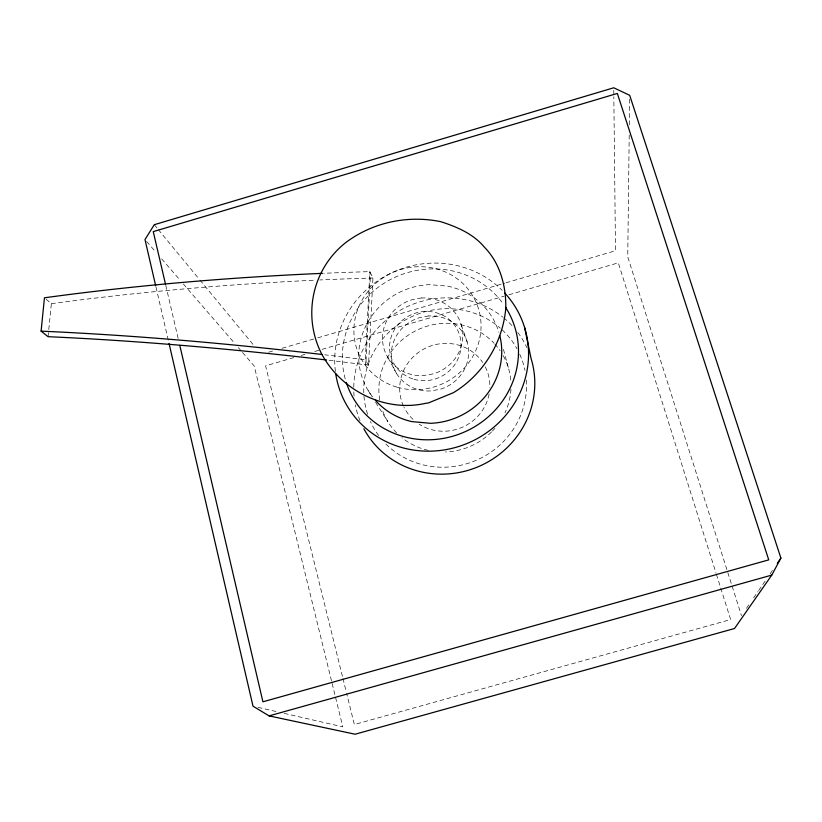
<?xml version="1.0" encoding="UTF-8"?>
<svg xmlns="http://www.w3.org/2000/svg" width="822" height="822" viewBox="0 0 822 822"><rect width="100%" height="100%" fill="white"/><g stroke="black" fill="none" stroke-linecap="round" stroke-linejoin="round"><path stroke-width="0.62" stroke-dasharray="4.11 3.08" d="M629.21 135.065L627.741 256.854L741.465 615.627M629.333 124.81L629.642 99.164M329.119 360.303A713.342 113.652 7.5 0 1 340.555 361.67L368.533 365.153L372.941 277.99L369.859 271.63A714.595 153.776 -2 0 0 323.724 273.294M48.077 336.681L51.354 303.698L46.176 299.27M746.479 608.301L749.345 604.119M753.651 597.841L757.956 591.563M758.675 590.515L766.556 579.017M770.142 573.787L773.728 568.557M268.609 352.217L274.753 350.419M282.131 348.251L316.583 338.181M317.806 337.821L504.79 283.138M506.013 282.778L615.493 250.751L613.839 96.77M293.844 357.601L265.578 365.852L342.63 677.205M301.222 355.443L304.9 354.364M314.734 351.497L320.878 349.699M322.111 349.34L504.009 296.218M508.921 294.79L618.308 262.845L716.034 573.129M372.941 277.99L345.086 278.915A708.328 151.114 -2 0 0 319.779 279.963M257.995 707.341L277.939 711.934M284.176 713.362L342.795 726.854L331.79 682.054M146.655 241.483L155.831 252.107M161.667 258.858L180.008 280.086M183.337 283.95L234.198 342.825M238.359 347.644L241.699 351.508M242.531 352.474L254.204 365.985L331.492 680.811M154.269 224.704L157.536 228.66M158.348 229.646L199.171 279.141M199.993 280.138L253.875 345.466M368.194 390.573L372.243 396.964M375.613 402.297L387.758 421.491M368.533 365.153L365.358 359.8L369.859 271.63L370.27 278.083L365.841 364.814L365.358 359.8A719.723 115.676 7.5 0 0 324.721 354.806M387.933 357.529L396.502 373.424M461.276 324.813L467.153 341.931M716.414 574.352L730.655 619.552L354.344 724.531L346.637 693.398M503.465 349.442L508.376 367.783M342.938 678.448L346.329 692.155M165.787 285.398L178.621 340.421M155.995 287.094L168.736 342.147M613.777 90.348L613.829 95.486M503.228 355.669A66.49 63.941 -23.9 0 1 510.832 380.761M510.945 389.176A66.49 63.941 -23.9 0 1 505.016 412.767M494.926 428.324A66.49 63.941 -23.9 0 1 492.409 431.067M491.535 431.951A66.49 63.941 -23.9 0 1 445.432 451.966M428.159 450.343A66.49 63.941 -23.9 0 1 401.937 437.694M396.594 432.855A66.49 63.941 -23.9 0 1 381.881 408.626M379.743 399.913A66.49 63.941 -23.9 0 1 416.322 330.465A66.49 63.941 -23.9 0 1 494.043 343.185M494.854 344.058A66.49 63.941 -23.9 0 1 500.095 350.624M372.263 396.533A72.059 68.843 -24.1 0 1 366.273 324.988A72.059 68.843 -24.1 0 1 429.146 284.659L447.507 286.107A72.059 68.843 -24.1 0 1 498.892 332.314M485.257 366.828A45.374 43.628 -23.9 0 1 489.84 387.758M489.09 394.17A45.374 43.628 -23.9 0 1 419.128 424.142M413.055 419.405A45.374 43.628 -23.9 0 1 404.003 407.209M403.458 406.047A45.374 43.628 -23.9 0 1 423.484 349.216A45.374 43.628 -23.9 0 1 482.699 362.471M519.73 354.241A81.881 78.737 -23.9 0 1 524.96 370.383M526.296 380.093A81.881 78.737 -23.9 0 1 477.716 459.632A81.881 78.737 -23.9 0 1 385.795 443.87M378.634 435.516A81.881 78.737 -23.9 0 1 370.414 421.491M367.609 414.267A81.881 78.737 -23.9 0 1 363.838 394.098M363.786 392.813A81.881 78.737 -23.9 0 1 411.288 316.86A81.881 78.737 -23.9 0 1 500.31 328.183M502.108 329.797A81.881 78.737 -23.9 0 1 516.997 348.795M345.219 378.88A88.735 84.779 -24.1 0 1 394.139 277.702A88.735 84.779 -24.1 0 1 503.537 304.325M51.354 303.698A708.328 151.114 -2 0 1 315.987 280.138M360.036 420.679A91.108 87.574 -23.9 0 1 355.32 404.897M354.066 396.05A91.108 87.574 -23.9 0 1 353.748 389.7M353.758 387.183A91.108 87.574 -23.9 0 1 406.818 306.842A91.108 87.574 -23.9 0 1 502.715 317.025M503.711 317.826A91.108 87.574 -23.9 0 1 512.918 326.57M517.809 332.489A91.108 87.574 -23.9 0 1 526.953 347.727M335.407 371.4A97.623 93.328 -24.1 0 1 390.594 273.305A97.623 93.328 -24.1 0 1 502.16 290.341M421.481 297.924L411.884 299.773A40.463 38.542 -24.2 0 0 382.898 343.586A40.463 38.542 -24.2 0 0 422.888 375.644L433.338 373.876A40.463 38.542 -24.2 0 0 462.406 329.971A40.463 38.542 -24.2 0 0 422.189 297.985L421.481 297.924M428.765 315.905L419.518 317.672A38.983 37.247 -24.1 0 0 391.632 359.954A38.983 37.247 -24.1 0 0 430.214 390.964L440.284 389.268A38.983 37.247 -24.1 0 0 468.252 346.905A38.983 37.247 -24.1 0 0 429.454 315.956L428.765 315.905M413.918 379.261A36.014 34.36 -24.3 0 0 460.33 337.996A36.014 34.36 -24.3 0 0 401.65 320.909A36.014 34.36 -24.3 0 0 413.918 379.261M397.427 387.265A64.106 60.951 -24.3 0 0 479.75 313.552A64.106 60.951 -24.3 0 0 375.243 283.816A64.106 60.951 -24.3 0 0 397.427 387.265"/><path stroke-width="1.23" d="M326.581 359.995A713.342 113.652 7.5 0 0 48.077 336.681L41.1 331.143L44.45 297.8A714.595 153.776 -2 0 1 322.44 273.346M169.024 343.391L253.001 706.19L269.092 715.89L355.125 734.221L734.539 628.501L771.766 575.102L780.9 558.087L629.693 95.321L613.746 87.779L154.269 224.704L144.991 239.562L155.707 285.851M777.314 563.317L780.9 558.087M269.092 715.89L771.766 575.102M165.499 284.145L153.252 231.629L617.343 93.441L768.745 559.864L262.927 701.803L179.792 345.425M524.58 327.423L531.063 358.443A91.108 87.574 -23.9 0 1 478.096 466.773A91.108 87.574 -23.9 0 1 363.858 428.755M499.838 335.787A72.059 68.843 -24.1 0 1 430.543 423.309L411.843 421.604A72.059 68.843 -24.1 0 1 375.346 400.283M505.592 307.366A88.735 84.779 -24.1 0 1 466.67 430.985A88.735 84.779 -24.1 0 1 346.268 382.394M41.1 331.143A719.723 115.676 7.5 0 1 322.265 354.518M504.842 293.125A97.623 93.328 -24.1 0 1 472.095 441.229A97.623 93.328 -24.1 0 1 335.756 373.959M505.807 307.993C502.858 342.558 483.11 374.709 453.425 392.68L428.354 402.975L425.652 403.314C384.223 412.767 340.082 389.834 320.94 352.535C302.342 314.312 312.679 268.157 346.381 242.1C373.291 222.166 408.102 214.922 440.787 221.693C456.888 226.831 473.318 233.849 484.343 247.103C500.156 263.225 506.095 285.902 505.807 307.993"/></g></svg>
